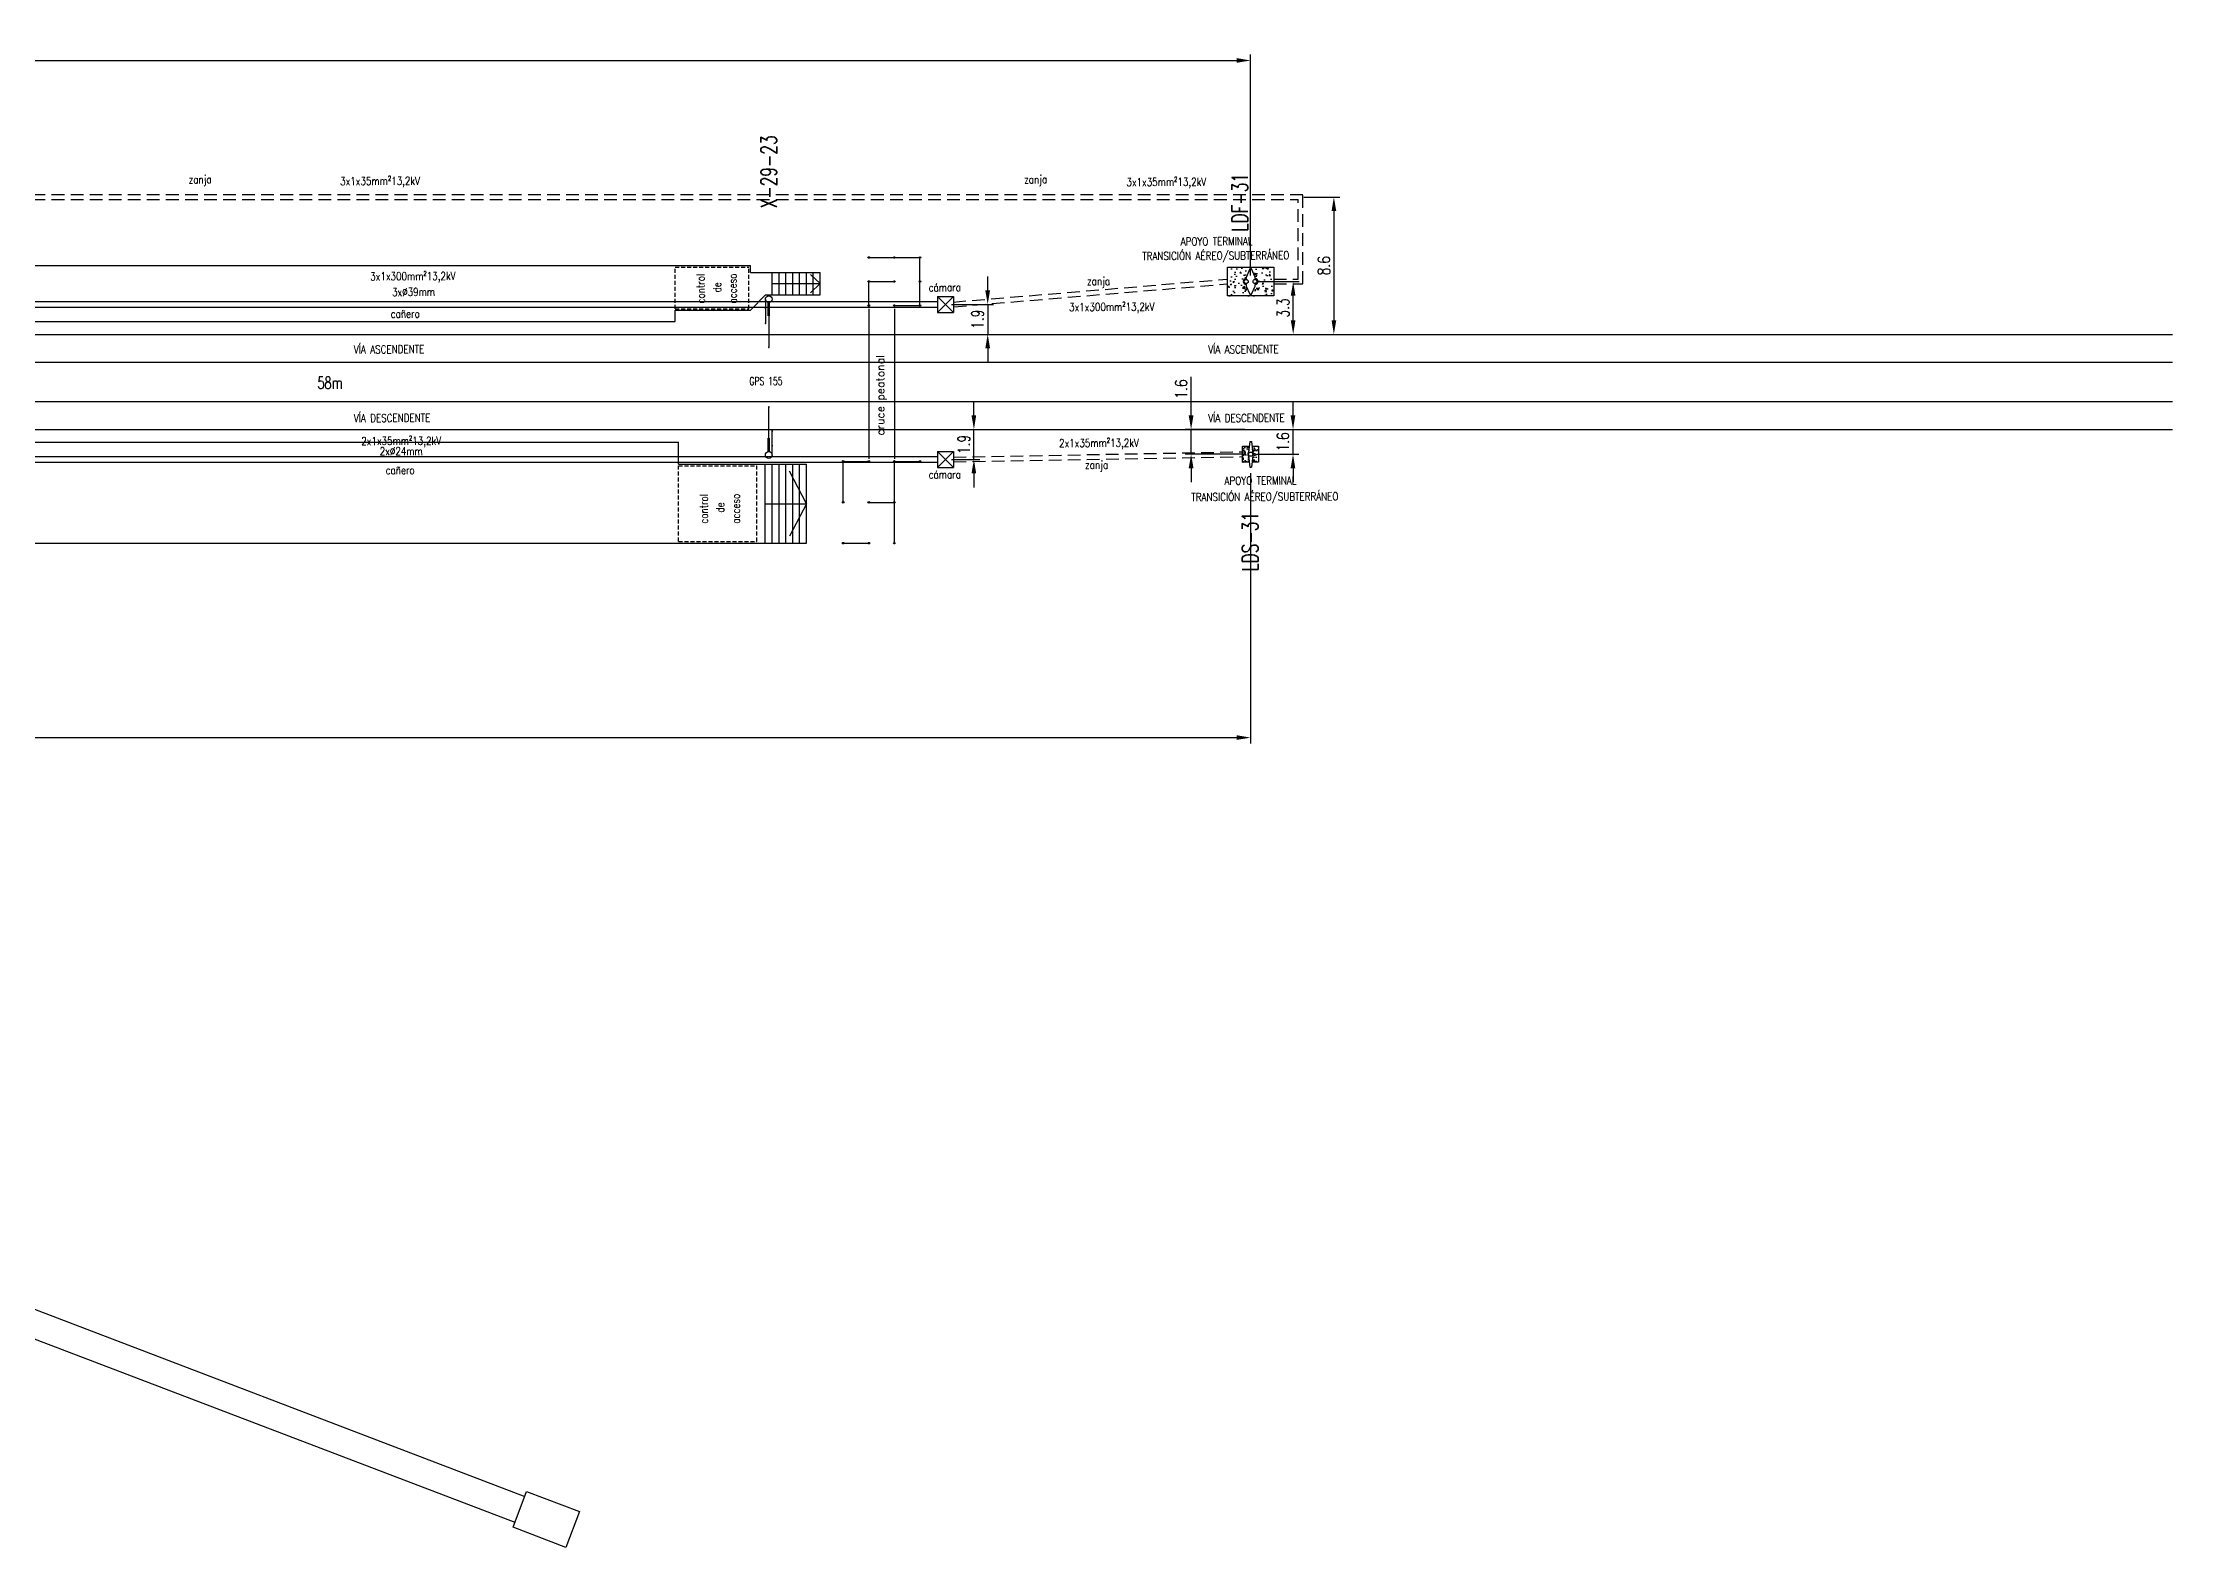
# Model space of a CAD drawing. Header units: millimetres. Extents: x 3207 to 3723, y 2117 to 2219.
# Drawn here: x 3589.5 to 3722.6, y 2117.2 to 2211.2 of the extents above; entities that cross this region are included whole.
import ezdxf

# ---------------------------------------------------------------- set-up
doc = ezdxf.new("R2010")
doc.units = ezdxf.units.MM
doc.linetypes.add('DASHED2', pattern=[0.375, 0.25, -0.125])
doc.linetypes.add('HIDDEN2', pattern=[4.7625, 3.175, -1.5875])
for name, color, linetype in [('LINEA02', 8, 'Continuous'), ('postes catenaria', 4, 'Continuous'), ('Textos catenaria', 7, 'Continuous')]:
    doc.layers.add(name, color=color, linetype=linetype)
doc.styles.add('SIMPLEX', font='simplex.shx', dxfattribs={"width": 0.75})
doc.dimstyles.new('DIM2-5-1', dxfattribs={"dimscale": 0.25, "dimtxt": 3, "dimasz": 3.5, "dimexe": 1.5, "dimexo": 1.5, "dimgap": 1, "dimtad": 1, "dimdec": 1, "dimdsep": 46, "dimtxsty": 'SIMPLEX', "dimcen": 1.5, "dimclrd": 251, "dimclre": 251, "dimclrt": 7, "dimaunit": 1, "dimadec": 3, "dimazin": 0, "dimtfac": 1, "dimtdec": 1, "dimtmove": 0, "dimatfit": 3, "dimfxl": 1, "dimtolj": 1, "dimtzin": 0, "dimarcsym": 0})
pattern_1 = [(50, (-2624.04677, -773.78864), (0.45546167, -0.039847714), [0.047625, -0.523875]), (355, (-2624.04677, -773.78864), (-0.088107065, 0.47764161), [0.0381, -0.4191]), (100.451, (-2624.0088, -773.79196), (0.367356254, 0.43779172), [0.040475, -0.445225]), (46.1842, (-2624.04677, -773.66164), (0.6776976, -0.10510582), [0.0714375, -0.7858125]), (96.6356, (-2623.9903, -773.6704), (0.59351059, 0.61856389), [0.0607125, -0.6678375]), (351.184, (-2624.0468, -773.66164), (0.59351151, 0.6185628), [0.05715, -0.62865]), (21, (-2623.98327, -773.6934), (0.3790372, -0.255663796), [0.047625, -0.523875]), (326, (-2623.98327, -773.6934), (0.15450507, 0.460469915), [0.0381, -0.4191]), (71.4514, (-2623.9517, -773.7147), (0.53354123, 0.204807144), [0.040475, -0.445225]), (37.5, (-2624.04677, -773.78864), (0.007721508, 0.211387597), [0, -0.41402, 0, -0.42545, 0, -0.4206875]), (7.5, (-2624.04677, -773.78864), (0.167049156, 0.250451437), [0, -0.24257, 0, -0.404495, 0, -0.1603375]), (327.5, (-2624.18837, -773.78864), (0.338976488, -0.01432186), [0, -0.15875, 0, -0.4953, 0, -0.657225]), (317.5, (-2624.25187, -773.78864), (0.370322953, 0.063566228), [0, -0.206375, 0, -0.32893, 0, -0.466725])]

# ---------------------------------------------------------------- blocks, each defined once
blk = doc.blocks.new('Tipo Const básico gral')
at = {"layer": 'postes catenaria'}
for p, q in [((-0.21, 0), (-0.21, -1.5)), ((-0.07, -0.26), (0.07, -0.26)), ((-0.07, -0.31), (0.07, -0.31)), ((-0.07, -0.36), (0.07, -0.36)), ((-0.07, -0.41), (0.07, -0.41)), ((-0.07, -0.46), (0.07, -0.46)), ((-0.07, -0.51), (0.07, -0.51)), ((-0.07, -0.56), (0.07, -0.56)), ((-0.07, -0.61), (0.07, -0.61)), ((-0.07, -0.66), (0.07, -0.66)), ((-0.07, -0.71), (0.07, -0.71)), ((-0.07, -0.76), (0.07, -0.76)), ((-0.07, -0.81), (0.07, -0.81)), ((-0.07, -0.86), (0.07, -0.86)), ((-0.07, -0.91), (0.07, -0.91)), ((-0.07, -0.96), (0.07, -0.96)), ((-0.07, -1.01), (0.07, -1.01)), ((0, -0.26), (0, -3))]:
    blk.add_line(p, q, dxfattribs=at)
blk.add_circle((0, 0), 0.21, dxfattribs=at)
for centre, start, end in [((-0.21, -0.58), 217.0281, 37.0281), ((-0.21, -0.58), 37.0281, 217.0281), ((-0.21, -1.5), 37.0281, 217.0281), ((-0.21, -1.5), 217.0281, 37.0281), ((0, -3), 217.0281, 37.0281), ((0, -3), 37.0281, 217.0281)]:
    blk.add_arc(centre, 0.025, start, end, dxfattribs=at)
blk = doc.blocks.new('estructura terminal o retención para LDS')
h = blk.add_hatch()
h.set_pattern_fill('AR-CONC', color=8, scale=0.0025, style=0)
h.set_pattern_definition(pattern_1)
h.paths.add_polyline_path([(-0.5, -0.5), (-0.09, -0.5), (-0.14, -0.11, -0.352658), (-0.14, 0.11), (-0.09, 0.5), (-0.5, 0.5)])
h = blk.add_hatch()
h.set_pattern_fill('AR-CONC', color=8, scale=0.0025, style=0)
h.set_pattern_definition(pattern_1)
h.paths.add_polyline_path([(0.14, -0.11), (0.09, -0.5), (0.5, -0.5), (0.5, 0.5), (0.09, 0.5), (0.14, 0.11, -0.352658)])
at = {"color": 6}
for p, q in [((-0.05, 0.8), (-0.14, 0.11)), ((-0.05, 0.8), (0.05, 0.8)), ((0.05, 0.8), (0.14, 0.11)), ((-0.14, -0.11), (-0.05, -0.8)), ((-0.05, -0.8), (0.05, -0.8)), ((0.14, -0.11), (0.05, -0.8))]:
    blk.add_line(p, q, dxfattribs=at)
for points in [[(-0.09, -0.5), (-0.5, -0.5), (-0.5, 0.5), (-0.09, 0.5)], [(0.09, 0.5), (0.5, 0.5), (0.5, -0.5), (0.09, -0.5)]]:
    blk.add_lwpolyline(points)
blk.add_circle((0, 0), 0.13, dxfattribs=at)
for start, end in [(141.1488, 218.8512), (321.1488, 38.8512)]:
    blk.add_arc((0, 0), 0.18, start, end, dxfattribs=at)
blk = doc.blocks.new('estructura tipo A con base')
h = blk.add_hatch()
h.set_pattern_fill('AR-CONC', color=8, scale=0.005, style=0)
h.set_pattern_definition([(50, (-2627.5983, -783.80706), (0.91092334, -0.07969543), [0.09525, -1.04775]), (355, (-2627.5983, -783.8071), (-0.17621413, 0.9552832), [0.0762, -0.8382]), (100.451, (-2627.5224, -783.8137), (0.7347125, 0.87558344), [0.08095, -0.89045]), (46.1842, (-2627.5983, -783.5531), (1.3553952, -0.21021164), [0.142875, -1.571625]), (96.6356, (-2627.4854, -783.5706), (1.1870212, 1.2371278), [0.121425, -1.335675]), (351.184, (-2627.5983, -783.553), (1.187023, 1.2371256), [0.1143, -1.2573]), (21, (-2627.4713, -783.61656), (0.7580744, -0.5113276), [0.09525, -1.04775]), (326, (-2627.4713, -783.6166), (0.30901014, 0.92093983), [0.0762, -0.8382]), (71.4514, (-2627.4081, -783.6592), (1.06708245, 0.4096143), [0.08095, -0.89045]), (37.5, (-2627.5983, -783.80706), (0.015443016, 0.422775194), [0, -0.82804, 0, -0.8509, 0, -0.841375]), (7.5, (-2627.5983, -783.80706), (0.33409831, 0.500902874), [0, -0.48514, 0, -0.80899, 0, -0.320675]), (327.5, (-2627.88152, -783.80706), (0.677952976, -0.02864372), [0, -0.3175, 0, -0.9906, 0, -1.31445]), (317.5, (-2628.0085, -783.80706), (0.74064591, 0.12713246), [0, -0.41275, 0, -0.65786, 0, -0.93345])])
h.paths.add_polyline_path([(-1.45, -0.9), (1.45, -0.9), (1.45, 0.9), (-1.45, 0.9)])
h.paths.add_polyline_path([(-0.28, 0.18), (-0.28, 0.25), (-0.05, 0.8), (0.05, 0.8), (0.28, 0.28), (0.28, 0.18, -1), (0.28, -0.18), (0.28, -0.28), (0.05, -0.8), (-0.05, -0.8), (-0.28, -0.28), (-0.28, -0.18, -1)], flags=16)
h.paths.add_polyline_path([(-0.15, 0, -1), (-0.41, 0, -1)], flags=0)
h.paths.add_polyline_path([(0, 0, -1), (0, 0, -1)], flags=0)
h.paths.add_polyline_path([(0.41, 0, -1), (0.15, 0, -1)], flags=0)
blk.add_lwpolyline([(1.45, -0.9), (-1.45, -0.9), (-1.45, 0.9), (1.45, 0.9)], close=True)
at = {"color": 6}
blk.add_lwpolyline([(-0.28, -0.28), (-0.05, -0.8), (0.05, -0.8), (0.28, -0.28), (0.28, -0.18, 1), (0.28, 0.18), (0.28, 0.28), (0.05, 0.8), (-0.05, 0.8), (-0.28, 0.25), (-0.28, 0.18, 1), (-0.28, -0.18)], format="xyb", close=True, dxfattribs=at)
for centre, radius in [((-0.28, 0), 0.13), ((0, 0), 0.0021), ((0.28, 0), 0.13)]:
    blk.add_circle(centre, radius, dxfattribs=at)
blk = doc.blocks.new('cámara LDF-LDS')
at = {"color": 6}
for p, q in [((-0.5, 0.5), (0.5, 0.5)), ((-0.5, 0.5), (-0.5, -0.5)), ((-0.5, 0.5), (0.5, -0.5)), ((0.5, 0.5), (-0.5, -0.5)), ((0.5, 0.5), (0.5, -0.5)), ((-0.5, -0.5), (0.5, -0.5))]:
    blk.add_line(p, q, dxfattribs=at)
blk = doc.blocks.new('*D15')
at = {"color": 251, "lineweight": -2, "transparency": 16777216}
for p, q in [((3665.39, 2196.26), (3668.04, 2196.26)), ((3667.67, 2193.83), (3667.67, 2195.38)), ((3665.39, 2192.96), (3668.04, 2192.96))]:
    blk.add_line(p, q, dxfattribs=at)
at = {"color": 251, "transparency": 16777216}
for points in [[(3667.52, 2195.38), (3667.81, 2195.38), (3667.67, 2196.26)], [(3667.52, 2193.83), (3667.81, 2193.83), (3667.67, 2192.96)]]:
    blk.add_solid(points, dxfattribs=at)
at = {"layer": 'Defpoints', "color": 0, "transparency": 16777216}
for p in [(3665.01, 2196.26), (3667.67, 2196.26), (3665.01, 2192.96)]:
    blk.add_point(p, dxfattribs=at)
at = {"color": 7, "transparency": 16777216, "insert": (3667.04, 2194.61), "char_height": 0.75, "attachment_point": 5, "rotation": 90, "style": 'SIMPLEX'}
blk.add_mtext('\\A1;3.3', dxfattribs=at)
blk = doc.blocks.new('*D39')
at = {"color": 251, "lineweight": -2, "transparency": 16777216}
for p, q in [((3661.29, 2187.89), (3661.29, 2190.31)), ((3664.64, 2187.02), (3660.92, 2187.02)), ((3661.29, 2185.47), (3661.29, 2187.02)), ((3664.64, 2185.47), (3660.92, 2185.47)), ((3661.29, 2184.59), (3661.29, 2183.72))]:
    blk.add_line(p, q, dxfattribs=at)
at = {"color": 251, "transparency": 16777216}
for points in [[(3661.14, 2187.89), (3661.44, 2187.89), (3661.29, 2187.02)], [(3661.14, 2184.59), (3661.44, 2184.59), (3661.29, 2185.47)]]:
    blk.add_solid(points, dxfattribs=at)
at = {"layer": 'Defpoints', "color": 0, "transparency": 16777216}
for p in [(3661.29, 2187.02), (3665.01, 2187.02), (3665.01, 2185.47)]:
    blk.add_point(p, dxfattribs=at)
at = {"color": 7, "transparency": 16777216, "insert": (3660.67, 2189.54), "char_height": 0.75, "attachment_point": 5, "rotation": 90, "style": 'SIMPLEX'}
blk.add_mtext('\\A1;1.6', dxfattribs=at)
blk = doc.blocks.new('*D58')
at = {"color": 251, "lineweight": -2, "transparency": 16777216}
for p, q in [((3242.93, 2197.48), (3242.93, 2210.45)), ((3243.8, 2210.07), (3664.14, 2210.07)), ((3665.01, 2196.63), (3665.01, 2210.45))]:
    blk.add_line(p, q, dxfattribs=at)
at = {"color": 251, "transparency": 16777216}
for points in [[(3243.8, 2210.22), (3243.8, 2209.93), (3242.93, 2210.07)], [(3664.14, 2210.22), (3664.14, 2209.93), (3665.01, 2210.07)]]:
    blk.add_solid(points, dxfattribs=at)
at = {"layer": 'Defpoints', "color": 0, "transparency": 16777216}
for p in [(3665.01, 2210.07), (3242.93, 2197.11), (3665.01, 2196.26)]:
    blk.add_point(p, dxfattribs=at)
at = {"color": 7, "transparency": 16777216, "insert": (3455.21, 2210.7), "char_height": 0.75, "attachment_point": 5, "style": 'SIMPLEX'}
blk.add_mtext('\\A1;422.1', dxfattribs=at)
blk = doc.blocks.new('*D59')
at = {"color": 251, "lineweight": -2, "transparency": 16777216}
for p, q in [((3242.93, 2185.14), (3242.93, 2167.39)), ((3665.01, 2184.29), (3665.01, 2167.39)), ((3243.8, 2167.76), (3664.14, 2167.76))]:
    blk.add_line(p, q, dxfattribs=at)
at = {"color": 251, "transparency": 16777216}
for points in [[(3243.8, 2167.91), (3243.8, 2167.62), (3242.93, 2167.76)], [(3664.14, 2167.91), (3664.14, 2167.62), (3665.01, 2167.76)]]:
    blk.add_solid(points, dxfattribs=at)
at = {"layer": 'Defpoints', "color": 0, "transparency": 16777216}
for p in [(3242.93, 2185.52), (3665.01, 2184.67), (3665.01, 2167.76)]:
    blk.add_point(p, dxfattribs=at)
at = {"color": 7, "transparency": 16777216, "insert": (3456.51, 2168.39), "char_height": 0.75, "attachment_point": 5, "style": 'SIMPLEX'}
blk.add_mtext('\\A1;422.1', dxfattribs=at)
blk = doc.blocks.new('*D63')
at = {"color": 251, "lineweight": -2, "transparency": 16777216}
for p, q in [((3647.72, 2187.89), (3647.72, 2188.77)), ((3646.32, 2187.02), (3648.09, 2187.02)), ((3647.72, 2185.14), (3647.72, 2187.02)), ((3646.32, 2185.14), (3648.09, 2185.14)), ((3647.72, 2184.27), (3647.72, 2183.39))]:
    blk.add_line(p, q, dxfattribs=at)
at = {"color": 251, "transparency": 16777216}
for points in [[(3647.57, 2187.89), (3647.86, 2187.89), (3647.72, 2187.02)], [(3647.57, 2184.27), (3647.86, 2184.27), (3647.72, 2185.14)]]:
    blk.add_solid(points, dxfattribs=at)
at = {"layer": 'Defpoints', "color": 0, "transparency": 16777216}
for p in [(3645.95, 2187.02), (3647.72, 2187.02), (3645.95, 2185.14)]:
    blk.add_point(p, dxfattribs=at)
at = {"color": 7, "transparency": 16777216, "insert": (3647.09, 2186.08), "char_height": 0.75, "attachment_point": 5, "rotation": 90, "style": 'SIMPLEX'}
blk.add_mtext('\\A1;1.9', dxfattribs=at)
blk = doc.blocks.new('*D64')
at = {"color": 251, "lineweight": -2, "transparency": 16777216}
for p, q in [((3648.58, 2195.71), (3648.58, 2196.58)), ((3646.32, 2194.83), (3648.95, 2194.83)), ((3648.58, 2194.83), (3648.58, 2192.96)), ((3646.32, 2192.96), (3648.95, 2192.96)), ((3648.58, 2192.08), (3648.58, 2191.21))]:
    blk.add_line(p, q, dxfattribs=at)
at = {"color": 251, "transparency": 16777216}
for points in [[(3648.43, 2195.71), (3648.73, 2195.71), (3648.58, 2194.83)], [(3648.43, 2192.08), (3648.73, 2192.08), (3648.58, 2192.96)]]:
    blk.add_solid(points, dxfattribs=at)
at = {"layer": 'Defpoints', "color": 0, "transparency": 16777216}
for p in [(3645.95, 2194.83), (3645.95, 2192.96), (3648.58, 2192.96)]:
    blk.add_point(p, dxfattribs=at)
at = {"color": 7, "transparency": 16777216, "insert": (3647.95, 2193.9), "char_height": 0.75, "attachment_point": 5, "rotation": 90, "style": 'SIMPLEX'}
blk.add_mtext('\\A1;1.9', dxfattribs=at)
blk = doc.blocks.new('*D70')
at = {"color": 251, "lineweight": -2, "transparency": 16777216}
for p, q in [((3668.33, 2201.54), (3670.59, 2201.54)), ((3670.21, 2200.67), (3670.21, 2193.83)), ((3668.42, 2192.96), (3670.59, 2192.96))]:
    blk.add_line(p, q, dxfattribs=at)
at = {"color": 251, "transparency": 16777216}
for points in [[(3670.07, 2200.67), (3670.36, 2200.67), (3670.21, 2201.54)], [(3670.07, 2193.83), (3670.36, 2193.83), (3670.21, 2192.96)]]:
    blk.add_solid(points, dxfattribs=at)
at = {"layer": 'Defpoints', "color": 0, "transparency": 16777216}
for p in [(3667.95, 2201.54), (3668.04, 2192.96), (3670.21, 2192.96)]:
    blk.add_point(p, dxfattribs=at)
at = {"color": 7, "transparency": 16777216, "insert": (3669.59, 2197.25), "char_height": 0.75, "attachment_point": 5, "rotation": 90, "style": 'SIMPLEX'}
blk.add_mtext('\\A1;8.6', dxfattribs=at)
blk = doc.blocks.new('*D71')
at = {"color": 251, "lineweight": -2, "transparency": 16777216}
for p, q in [((3667.66, 2187.89), (3667.66, 2188.77)), ((3665.39, 2187.02), (3668.03, 2187.02)), ((3667.66, 2185.47), (3667.66, 2187.02)), ((3665.39, 2185.47), (3668.03, 2185.47)), ((3667.66, 2184.59), (3667.66, 2183.72))]:
    blk.add_line(p, q, dxfattribs=at)
at = {"color": 251, "transparency": 16777216}
for points in [[(3667.51, 2187.89), (3667.8, 2187.89), (3667.66, 2187.02)], [(3667.51, 2184.59), (3667.8, 2184.59), (3667.66, 2185.47)]]:
    blk.add_solid(points, dxfattribs=at)
at = {"layer": 'Defpoints', "color": 0, "transparency": 16777216}
for p in [(3665.01, 2187.02), (3667.66, 2187.02), (3665.01, 2185.47)]:
    blk.add_point(p, dxfattribs=at)
at = {"color": 7, "transparency": 16777216, "insert": (3667.03, 2186.24), "char_height": 0.75, "attachment_point": 5, "rotation": 90, "style": 'SIMPLEX'}
blk.add_mtext('\\A1;1.6', dxfattribs=at)

msp = doc.modelspace()

# ---------------------------------------------------------------- linework, layer by layer
at = {"color": 5, "linetype": 'HIDDEN2', "ltscale": 0.25}
for p, q in [((3549.61, 2201.69), (3668.27, 2201.69)), ((3549.61, 2201.39), (3667.97, 2201.39)), ((3667.97, 2196.41), (3667.97, 2201.39)), ((3668.27, 2196.11), (3668.27, 2201.69)), ((3646.43, 2194.98), (3659.15, 2196.04)), ((3646.46, 2194.68), (3663.57, 2196.11)), ((3659.45, 2196.07), (3663.55, 2196.41)), ((3666.46, 2196.41), (3667.97, 2196.41)), ((3666.46, 2196.11), (3668.27, 2196.11)), ((3646.44, 2185.29), (3664.51, 2185.62)), ((3646.45, 2184.99), (3664.51, 2185.32))]:
    msp.add_line(p, q, dxfattribs=at)
for p, q in [((3544.44, 2197.26), (3633.75, 2197.26)), ((3633.75, 2196.82), (3633.75, 2197.26)), ((3641.15, 2197.76), (3644.35, 2197.76)), ((3644.35, 2194.76), (3644.35, 2197.76)), ((3633.75, 2196.82), (3638.11, 2196.82)), ((3635.11, 2195.43), (3635.11, 2196.82)), ((3635.11, 2196.13), (3638.11, 2196.13)), ((3635.54, 2195.43), (3635.54, 2196.82)), ((3635.97, 2195.43), (3635.97, 2196.82)), ((3636.4, 2195.43), (3636.4, 2196.82)), ((3636.83, 2195.43), (3636.83, 2196.82)), ((3637.25, 2195.43), (3637.25, 2196.82)), ((3638.11, 2196.13), (3637.5, 2196.7)), ((3638.11, 2196.13), (3637.5, 2195.56)), ((3637.68, 2195.43), (3637.68, 2196.82)), ((3638.11, 2195.43), (3638.11, 2196.82)), ((3641.15, 2194.76), (3641.15, 2196.26)), ((3641.15, 2196.26), (3642.75, 2196.26)), ((3633.75, 2194.46), (3634.69, 2195.43)), ((3634.69, 2195.43), (3638.11, 2195.43)), ((3641.15, 2194.55), (3641.15, 2185.19)), ((3642.75, 2194.76), (3644.35, 2194.76)), ((3642.75, 2194.55), (3642.75, 2185.19)), ((3544.44, 2193.76), (3629.05, 2193.76)), ((3629.05, 2193.76), (3629.05, 2194.46)), ((3629.05, 2194.46), (3633.75, 2194.46)), ((3544.44, 2186.22), (3629.25, 2186.22)), ((3629.25, 2184.84), (3629.25, 2186.22)), ((3629.25, 2184.84), (3634.25, 2184.84)), ((3634.25, 2184.84), (3637.25, 2184.84)), ((3634.68, 2179.91), (3634.68, 2184.84)), ((3635.11, 2179.91), (3635.11, 2184.84)), ((3635.54, 2179.91), (3635.54, 2184.84)), ((3635.97, 2179.91), (3635.97, 2184.84)), ((3637.25, 2182.37), (3636.2, 2184.4)), ((3636.4, 2179.91), (3636.4, 2184.84)), ((3636.83, 2179.91), (3636.83, 2184.84)), ((3637.25, 2179.91), (3637.25, 2184.84)), ((3639.55, 2185.02), (3641.15, 2185.02)), ((3639.55, 2182.46), (3639.55, 2185.02)), ((3642.75, 2179.91), (3642.75, 2185.02)), ((3642.75, 2185.02), (3644.35, 2185.02)), ((3634.68, 2182.37), (3637.25, 2182.37)), ((3637.25, 2182.37), (3636.2, 2180.35)), ((3641.15, 2182.46), (3642.75, 2182.46)), ((3544.44, 2179.91), (3634.25, 2179.91)), ((3634.25, 2179.91), (3637.25, 2179.91)), ((3639.55, 2179.91), (3641.15, 2179.91))]:
    msp.add_line(p, q)
at = {"linetype": 'DASHED2'}
for p, q in [((3629.05, 2194.56), (3629.05, 2197.16)), ((3629.05, 2197.16), (3633.65, 2197.16)), ((3633.65, 2194.56), (3633.65, 2197.16)), ((3629.05, 2194.56), (3633.65, 2194.56)), ((3629.25, 2184.74), (3634.15, 2184.74)), ((3629.25, 2180.01), (3629.25, 2184.74)), ((3634.15, 2180.01), (3634.15, 2184.74)), ((3629.25, 2180.01), (3634.15, 2180.01))]:
    msp.add_line(p, q, dxfattribs=at)
at = {"color": 8}
for p, q in [((3207.36, 2192.96), (3722.61, 2192.96)), ((3207.36, 2191.22), (3722.61, 2191.22)), ((3207.36, 2188.76), (3722.61, 2188.76)), ((3207.36, 2187.02), (3722.61, 2187.02)), ((3503.35, 2164.74), (3619.65, 2120.35)), ((3502.73, 2163.11), (3619.03, 2118.73))]:
    msp.add_line(p, q, dxfattribs=at)
msp.add_lwpolyline([(3619.77, 2120.66), (3623.08, 2119.4), (3622.23, 2117.16), (3618.92, 2118.42)], close=True)
for centre in [(3641.15, 2197.76), (3642.75, 2197.76), (3644.35, 2197.76), (3641.15, 2196.26), (3642.75, 2196.26), (3644.35, 2196.26), (3641.15, 2194.76), (3642.75, 2194.76), (3644.35, 2194.76), (3639.55, 2185.02), (3641.15, 2185.02), (3642.75, 2185.02), (3644.35, 2185.02), (3639.55, 2182.46), (3641.15, 2182.46), (3642.75, 2182.46), (3639.55, 2179.91), (3641.15, 2179.91), (3642.75, 2179.91)]:
    msp.add_circle(centre, 0.05)
at = {"layer": 'LINEA02', "color": 11}
for p, q in [((3583.59, 2195.01), (3645.45, 2195.01)), ((3583.59, 2194.66), (3645.45, 2194.66)), ((3583.59, 2185.32), (3645.45, 2185.32)), ((3583.59, 2184.97), (3645.45, 2184.97))]:
    msp.add_line(p, q, dxfattribs=at)

# ---------------------------------------------------------------- block references
for name, p in [('estructura tipo A con base', (3665.01, 2196.26)), ('cámara LDF-LDS', (3645.95, 2194.83)), ('cámara LDF-LDS', (3645.95, 2185.14)), ('estructura terminal o retención para LDS', (3665.01, 2185.47))]:
    msp.add_blockref(name, p)
for p, rotation in [((3634.9, 2195.16), 359.999999999933), ((3634.9, 2185.42), 179.999999999933)]:
    msp.add_blockref('Tipo Const básico gral', p, dxfattribs=dict(rotation=rotation))

# ---------------------------------------------------------------- texts
at = {"layer": 'Textos catenaria', "style": 'SIMPLEX'}
for s, height, rotation, width, p in [('X-29-23', 1, 90, 0.7, (3635.4, 2200.83)), ('zanja', 0.5, 0.3193, 0.8, (3598.65, 2202.39)), ('3x1x35mm²13,2kV', 0.5, 0.3193, 0.8, (3608.12, 2202.28)), ('zanja', 0.5, 0.3193, 0.8, (3650.86, 2202.39)), ('3x1x35mm²13,2kV', 0.5, 0.3193, 0.8, (3657.25, 2202.22)), ('LDF-31', 1, 90, 0.7, (3664.84, 2199.38)), ('APOYO TERMINAL', 0.5, 0.3193, 0.8, (3660.64, 2198.51)), ('TRANSICIÓN AÉREO/SUBTERRÁNEO', 0.5, 0.3193, 0.8, (3658.24, 2197.6)), ('3x1x300mm²13,2kV', 0.5, 0.3193, 0.8, (3610, 2196.33)), ('control', 0.5, 90.3193, 0.8, (3630.9, 2194.89)), ('de', 0.5, 90.3193, 0.8, (3631.92, 2195.58)), ('acceso', 0.5, 90.3193, 0.8, (3632.9, 2194.89)), ('cámara', 0.5, 0.3193, 0.8, (3644.89, 2195.64)), ('zanja', 0.5, 0.3193, 0.8, (3654.79, 2196.03)), ('3xØ39mm', 0.5, 0.3193, 0.8, (3611.36, 2195.35)), ('3x1x300mm²13,2kV', 0.5, 0.3193, 0.8, (3653.67, 2194.41)), ('cañero', 0.5, 0.3193, 0.8, (3611.28, 2193.99)), ('2x1x35mm²13,2kV', 0.5, 0.3193, 0.8, (3609.44, 2186.04)), ('2xØ24mm', 0.5, 0.3193, 0.8, (3610.59, 2185.4)), ('2x1x35mm²13,2kV', 0.5, 0.3193, 0.8, (3653.04, 2185.91)), ('cañero', 0.5, 0.3193, 0.8, (3610.96, 2184.22)), ('cámara', 0.5, 0.3193, 0.8, (3644.89, 2183.95)), ('zanja', 0.5, 0.3193, 0.8, (3654.67, 2184.55)), ('APOYO TERMINAL', 0.5, 0.3193, 0.8, (3663.38, 2183.56)), ('control', 0.5, 90.3193, 0.8, (3631.1, 2181.13)), ('acceso', 0.5, 90.3193, 0.8, (3633.1, 2181.13)), ('TRANSICIÓN AÉREO/SUBTERRÁNEO', 0.5, 0.3193, 0.8, (3661.31, 2182.54)), ('de', 0.5, 90.3193, 0.8, (3632.12, 2181.82)), ('LDS-31', 1, 90, 0.7, (3665.48, 2178.14))]:
    msp.add_text(s, height=height, rotation=rotation, dxfattribs=dict(at, width=width)).set_placement(p)
at = {"layer": 'Textos catenaria', "color": 1, "style": 'SIMPLEX', "width": 0.8}
for s, p in [('VÍA ASCENDENTE', (3608.97, 2191.76)), ('VÍA ASCENDENTE', (3662.36, 2191.76)), ('VÍA DESCENDENTE', (3608.97, 2187.47)), ('VÍA DESCENDENTE', (3662.36, 2187.47))]:
    msp.add_text(s, height=0.5, rotation=0.3193, dxfattribs=at).set_placement(p)
at = {"layer": 'Textos catenaria', "style": 'SIMPLEX'}
msp.add_text('cruce peatonal', height=0.5, rotation=90, dxfattribs=at).set_placement((3642.12, 2186.63))
at = {"layer": 'Textos catenaria', "style": 'SIMPLEX', "width": 0.7}
for s, height, p in [('58m', 0.75, (3606.69, 2189.56)), ('GPS 155', 0.5, (3633.69, 2189.79))]:
    msp.add_text(s, height=height, dxfattribs=at).set_placement(p)

# ---------------------------------------------------------------- dimensions: what is measured, and where the dimension line sits
for base, p1, p2, picture, middle in [((3665.01, 2210.07), (3242.93, 2197.11), (3665.01, 2196.26), '*D58', (3455.21, 2210.07)), ((3665.01, 2167.76), (3242.93, 2185.52), (3665.01, 2184.67), '*D59', (3456.51, 2167.76))]:
    dim = msp.add_linear_dim(base=base, p1=p1, p2=p2, dimstyle='DIM2-5-1')
    dim.commit()
    dim.dimension.update_dxf_attribs({"geometry": picture, "text_midpoint": middle, "dimtype": 160})
for base, p1, p2, picture, middle in [((3670.21, 2192.96), (3667.95, 2201.54), (3668.04, 2192.96), '*D70', (3669.59, 2197.25)), ((3648.58, 2192.96), (3645.95, 2194.83), (3645.95, 2192.96), '*D64', (3647.95, 2193.9)), ((3667.67, 2196.26), (3665.01, 2192.96), (3665.01, 2196.26), '*D15', (3667.04, 2194.61)), ((3647.72, 2187.02), (3645.95, 2185.14), (3645.95, 2187.02), '*D63', (3647.09, 2186.08)), ((3667.65873466, 2187.01756924), (3665.01193234, 2185.46756924), (3665.01193234, 2187.01756924), '*D71', (3667.03373466, 2186.24256924))]:
    dim = msp.add_linear_dim(base=base, p1=p1, p2=p2, angle=90, dimstyle='DIM2-5-1')
    dim.commit()
    dim.dimension.update_dxf_attribs({"geometry": picture, "text_midpoint": middle})
dim = msp.add_linear_dim(base=(3661.29015038, 2187.01756924), p1=(3665.01193234, 2185.46756924), p2=(3665.01193234, 2187.01756924), angle=90, dimstyle='DIM2-5-1')
dim.commit()
dim.dimension.update_dxf_attribs({"geometry": '*D39', "text_midpoint": (3661.29015038, 2189.53989067), "dimtype": 160})

doc.saveas('drawing.dxf')
